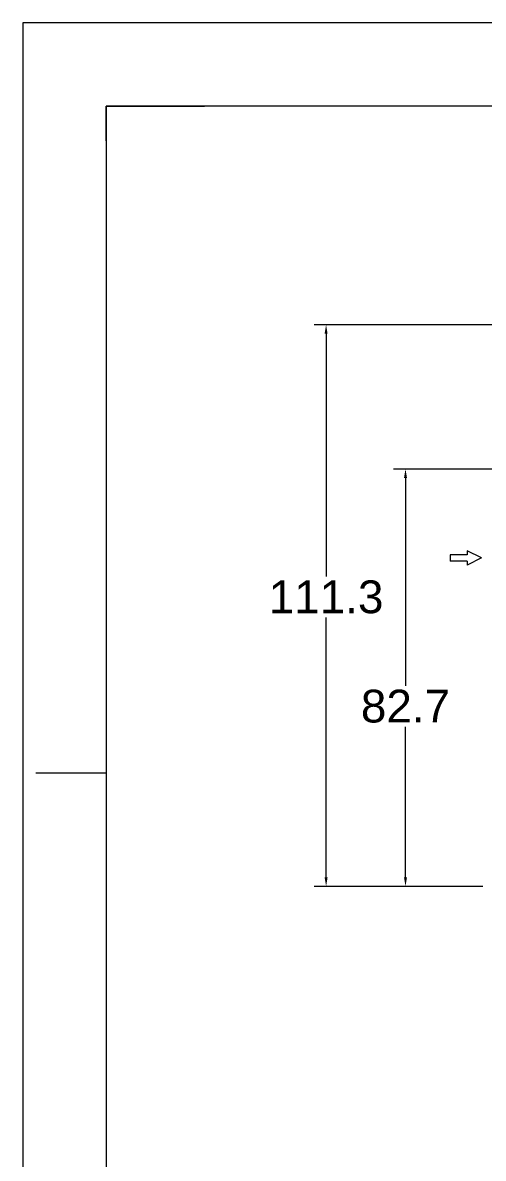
# Model space of a CAD drawing. Header units: inches. Extents: x 0 to 19814, y 0 to 15096.
# Drawn here: x 0 to 2314, y 9382 to 15096 of the extents above; entities that cross this region are included whole.
import ezdxf
from ezdxf.enums import TextEntityAlignment as Align

# ---------------------------------------------------------------- set-up
doc = ezdxf.new("R2010")
doc.units = ezdxf.units.IN
doc.header["$MEASUREMENT"] = 0
doc.layers.get('Defpoints').update_dxf_attribs({"lineweight": 5})
doc.layers.add('Title Block', color=7, linetype='Continuous', lineweight=5)
doc.styles.add('ACANSTS', font='romans.shx', dxfattribs={"height": 1})
doc.styles.add('Roman', font='arial.ttf')
doc.styles.get("Standard").update_dxf_attribs({"font": 'arial.ttf'})
doc.dimstyles.new('ISO-25', dxfattribs={"dimscale": 30, "dimtxt": 1.5, "dimasz": 1.5, "dimexe": 2, "dimexo": 2, "dimtad": 1, "dimtih": 1, "dimtoh": 1, "dimdec": 1, "dimlfac": 0.03937, "dimdsep": 46, "dimtxsty": 'Standard', "dimcen": 2.5, "dimclrd": 7, "dimclre": 7, "dimclrt": 7, "dimadec": 0, "dimazin": 0, "dimtfac": 1, "dimtdec": 1, "dimtmove": 0, "dimatfit": 3, "dimfxl": 1, "dimlwd": 5, "dimlwe": 5, "dimarcsym": 0})

# ---------------------------------------------------------------- blocks, each defined once
blk = doc.blocks.new('*D34')
at = {"color": 7, "linetype": 'Continuous', "lineweight": 5, "transparency": 16777216}
for p, q in [((2412.9, 12850.5), (1863.5, 12850.5)), ((1923.5, 12805.5), (1923.5, 11759.5)), ((1923.5, 10795.5), (1923.5, 11553.5)), ((2312.9, 10750.5), (1863.5, 10750.5))]:
    blk.add_line(p, q, dxfattribs=at)
at = {"color": 7, "transparency": 16777216}
for points in [[(1916, 12805.5), (1931, 12805.5), (1923.5, 12850.5)], [(1916, 10795.5), (1931, 10795.5), (1923.5, 10750.5)]]:
    blk.add_solid(points, dxfattribs=at)
at = {"layer": 'Defpoints', "color": 0, "transparency": 16777216}
for p in [(1923.5, 12850.5), (2472.9, 12850.5), (2372.9, 10750.5)]:
    blk.add_point(p, dxfattribs=at)
at = {"color": 7, "lineweight": 5, "transparency": 16777216, "insert": (1923.5, 11656.5), "char_height": 165, "attachment_point": 5, "style": 'Roman'}
blk.add_mtext('82.7', dxfattribs=at)
blk = doc.blocks.new('*D31')
at = {"color": 7, "linetype": 'Continuous', "lineweight": 5, "transparency": 16777216}
for p, q in [((2719.3, 13576.5), (1464.5, 13576.5)), ((1524.5, 13531.5), (1524.5, 12309.5)), ((1524.5, 10795.5), (1524.5, 12103.4)), ((2312.9, 10750.5), (1464.5, 10750.5))]:
    blk.add_line(p, q, dxfattribs=at)
at = {"color": 7, "transparency": 16777216}
for points in [[(1517, 13531.5), (1532, 13531.5), (1524.5, 13576.5)], [(1517, 10795.5), (1532, 10795.5), (1524.5, 10750.5)]]:
    blk.add_solid(points, dxfattribs=at)
at = {"layer": 'Defpoints', "color": 0, "transparency": 16777216}
for p in [(1524.5, 13576.5), (2779.3, 13576.5), (2372.9, 10750.5)]:
    blk.add_point(p, dxfattribs=at)
at = {"color": 7, "lineweight": 5, "transparency": 16777216, "insert": (1524.5, 12206.4), "char_height": 165, "attachment_point": 5, "style": 'Roman'}
blk.add_mtext('111.3', dxfattribs=at)
blk = doc.blocks.new('LONE STAR BLOWER TITLE BLOCK (SIZE A)')
at = {"layer": 'Title Block', "lineweight": 15}
for p, q in [((23.625, 18), (0, 18)), ((0, 18), (0, 0)), ((23.125, 17.5), (0.5, 17.5)), ((23.125, 17.5), (0.5, 17.5)), ((0.5, 17.5), (0.5, 0.5)), ((0.5, 17.2912), (0.5, 17.5)), ((0.5, 17.5), (1.0894, 17.5)), ((0.5, 17.2912), (0.5, 14.2179)), ((0.0781, 13.5), (0.5, 13.5))]:
    blk.add_line(p, q, dxfattribs=at)
at = {"layer": 'Title Block', "lineweight": 15, "style": 'ACANSTS'}
for tag, p, height in [('DRAWN_BY', (14.7817, 2.2896), 0.135), ('DRAWN_DATE', (15.8526, 2.3021), 0.135), ('DRAWING_SUBTITLE', (17.7236, 1.9768), 0.2025), ('CHECKED_BY', (14.804, 1.9438), 0.135), ('CHECK_DATE', (15.8339, 1.9487), 0.135), ('ENGINEER', (14.7979, 1.6123), 0.135), ('ENG_DATE', (15.8249, 1.6112), 0.135), ('DRAWING_SUBTITLE', (17.7211, 1.5494), 0.2025), ('MANUFACTURING', (14.7936, 1.2748), 0.135), ('MFG_DATE', (15.826, 1.2778), 0.135), ('CONTROL', (14.7936, 0.9373), 0.135), ('CONTROL_DATE', (15.826, 0.9403), 0.135), ('CAGE_CODE', (17.9275, 0.9163), 0.135), ('MODEL_FILE_NAME', (9.0607, 0.6111), 0.135), ('APPROVED_BY', (14.7823, 0.5726), 0.135), ('APPROVAL_DATE', (15.8177, 0.5698), 0.135)]:
    blk.add_attdef(tag, p, '', height=height, dxfattribs=at)
at = {"layer": 'Title Block', "lineweight": 15, "style": 'Roman', "flags": 8}
for tag, height, p in [('DWG_NUMBER', 0.2812, (19.0664, 1.1474)), ('SCALE', 0.135, (18.1035, 0.7041)), ('SHEETNUMBER', 0.135, (21.2556, 0.7041)), ('TOTA_SHEETS', 0.135, (21.8939, 0.7016))]:
    blk.add_attdef(tag, text='', height=height, dxfattribs=at).set_placement(p, align=Align.TOP_LEFT)
at = {"layer": 'Title Block', "lineweight": 15, "style": 'ACANSTS'}
blk.add_attdef('REVISION', text='', height=0.135, dxfattribs=at).set_placement((22.8495, 0.8933), align=Align.CENTER)

msp = doc.modelspace()

# ---------------------------------------------------------------- linework, layer by layer
at = {"color": 7, "lineweight": 5}
for p, q in [((2233.06, 12418.32), (2147.86, 12418.32)), ((2147.86, 12418.32), (2147.86, 12387.47)), ((2305.66, 12402.9), (2233.06, 12439.51)), ((2233.06, 12439.51), (2233.06, 12418.32)), ((2305.66, 12402.9), (2233.06, 12366.28)), ((2233.06, 12387.47), (2147.86, 12387.47)), ((2233.06, 12387.47), (2233.06, 12366.28))]:
    msp.add_line(p, q, dxfattribs=at)

# ---------------------------------------------------------------- block references
at = {"xscale": 838.6783455950789, "yscale": 838.6783455950789, "zscale": 838.6783455950789}
msp.add_blockref('LONE STAR BLOWER TITLE BLOCK (SIZE A)', (0.07, 0.02), dxfattribs=at)

# ---------------------------------------------------------------- dimensions: what is measured, and where the dimension line sits
at = {"color": 7, "lineweight": 5}
for base, p2, picture, middle in [((1524.48, 13576.5), (2779.25, 13576.5), '*D31', (1524.48, 12206.44)), ((1923.49, 12850.5), (2472.93, 12850.5), '*D34', (1923.49, 11656.54))]:
    dim = msp.add_linear_dim(base=base, p1=(2372.93, 10750.5), p2=p2, angle=90, dimstyle='ISO-25', override={"dimtxt": 5.5, "dimpost": '\\X', "dimtxsty": 'Roman', "dimtofl": 1, "dimtmove": 1}, dxfattribs=at)
    dim.commit()
    dim.dimension.update_dxf_attribs({"geometry": picture, "text_midpoint": middle, "dimtype": 160})

doc.saveas('drawing.dxf')
